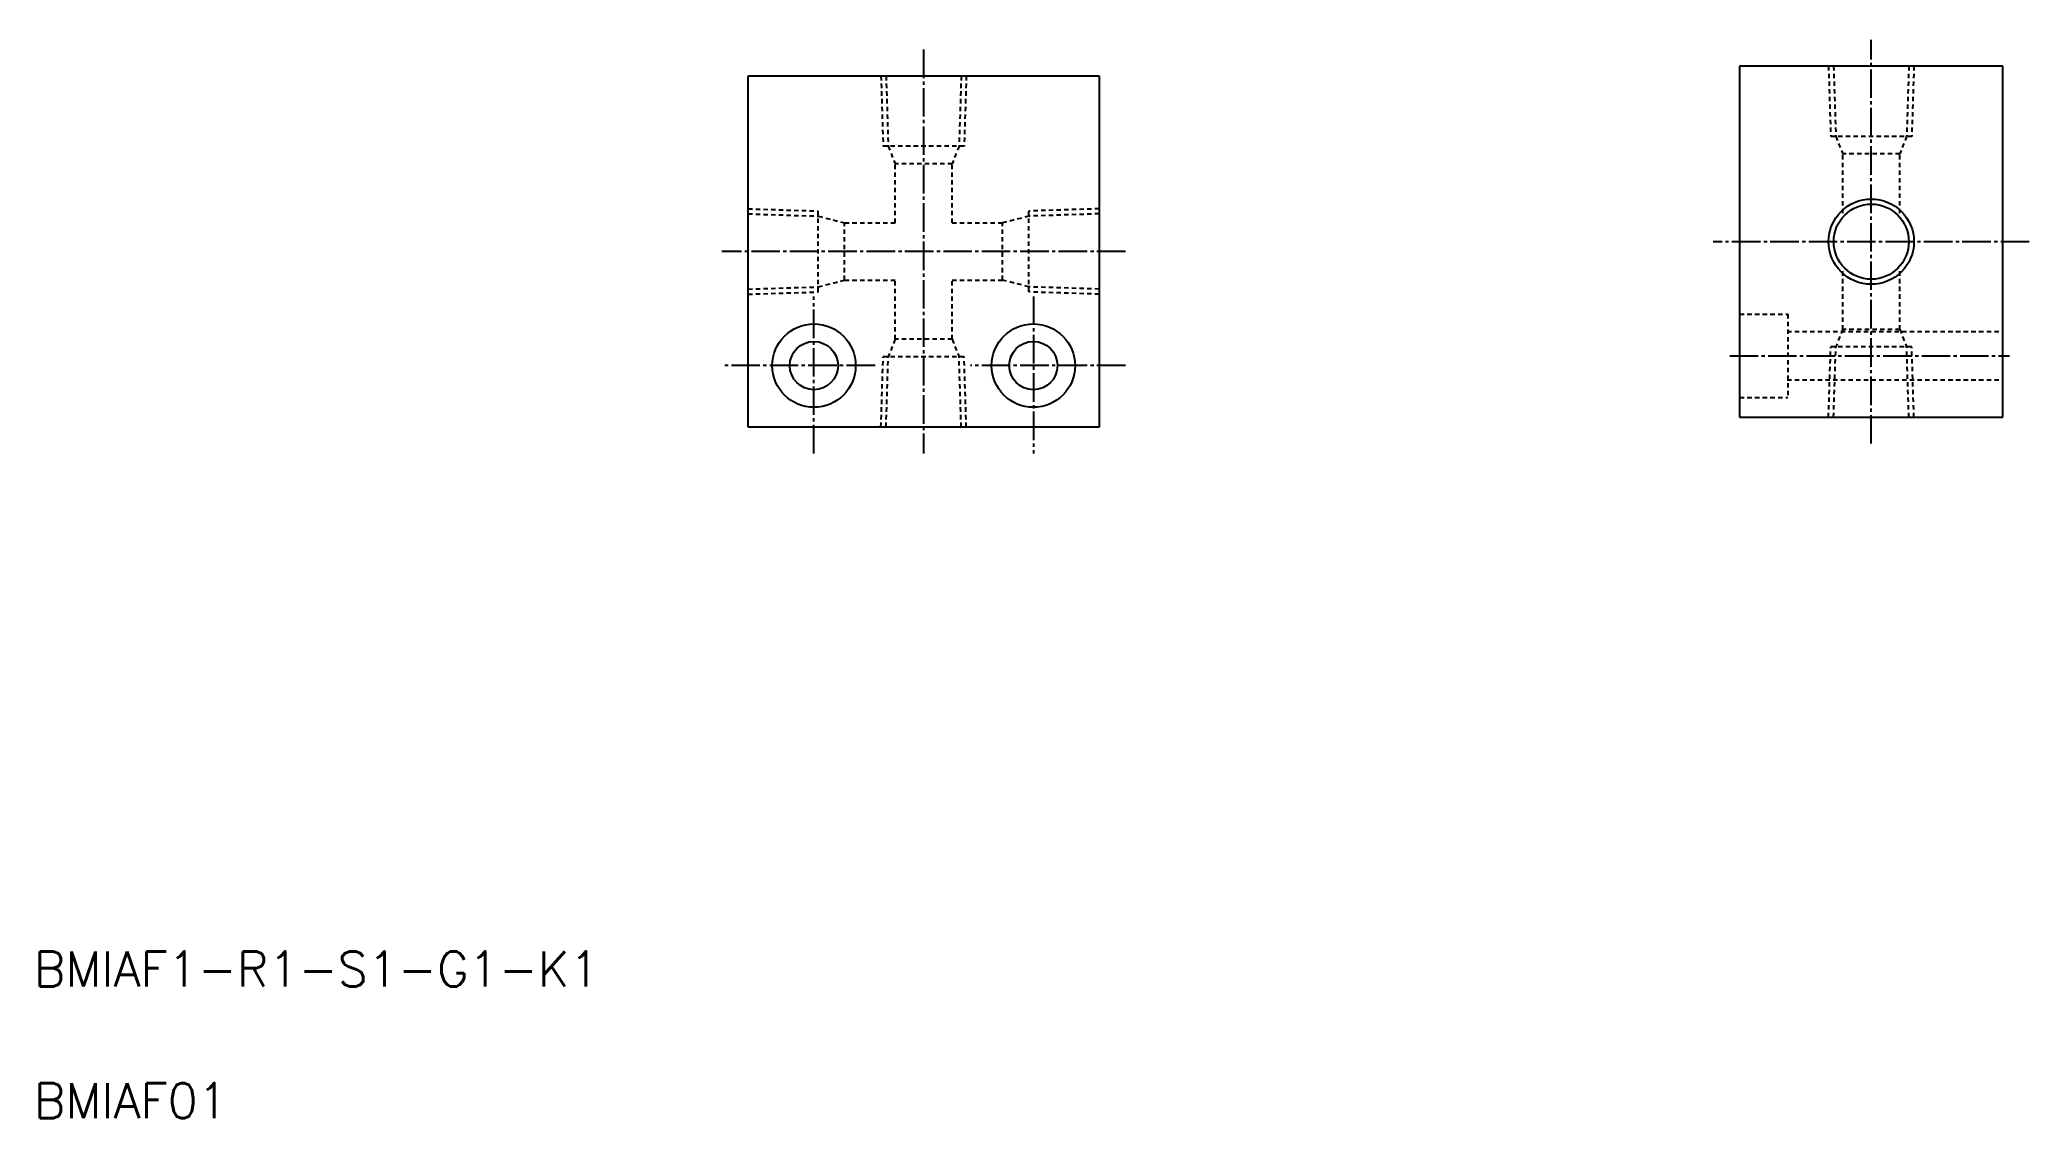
# Model space of a CAD drawing. Extents: x 11 to 237, y 10 to 133.
import ezdxf

# ---------------------------------------------------------------- set-up
doc = ezdxf.new("R2010")
doc.units = 0
doc.header["$LTSCALE"] = 0.25
doc.linetypes.add('CENTER', pattern=[17.5, 13, -1.5, 1.5, -1.5])
doc.linetypes.add('DASHED', pattern=[3.5, 2, -1.5])
doc.layers.get('0').update_dxf_attribs({"linetype": 'CONTINUOUS'})
doc.layers.add('CENTER', color=1, linetype='CENTER')
doc.styles.get("Standard").update_dxf_attribs({"font": 'txt.shx', "height": 3.2})

msp = doc.modelspace()

# ---------------------------------------------------------------- linework, layer by layer
for p, q in [((204.36, 129.87), (204.36, 89.87)), ((234.36, 129.87), (204.36, 129.87)), ((234.36, 89.87), (234.36, 129.87)), ((91.39, 128.75), (131.39, 128.75)), ((91.39, 88.75), (91.39, 128.75)), ((131.39, 128.75), (131.39, 88.75)), ((107.55, 120.25), (107.55, 120.25)), ((107.75, 119.75), (107.75, 119.75)), ((131.39, 88.75), (91.39, 88.75)), ((204.36, 89.87), (234.36, 89.87))]:
    msp.add_line(p, q)
at = {"color": 3, "linetype": 'DASHED'}
for p, q in [((214.49, 129.87), (214.74, 121.87)), ((215.07, 129.87), (215.32, 121.87)), ((223.64, 129.87), (223.39, 121.87)), ((224.22, 129.87), (223.97, 121.87)), ((106.53, 128.75), (106.78, 120.75)), ((107.11, 128.75), (107.36, 120.75)), ((115.67, 128.75), (115.42, 120.75)), ((116.25, 128.75), (116, 120.75)), ((116, 120.75), (106.78, 120.75)), ((107.36, 120.75), (108.14, 118.75)), ((115.42, 120.75), (114.64, 118.75)), ((223.97, 121.87), (214.74, 121.87)), ((215.32, 121.87), (216.11, 119.87)), ((223.39, 121.87), (222.61, 119.87)), ((114.64, 118.75), (108.14, 118.75)), ((108.14, 112), (108.14, 118.75)), ((114.64, 112), (114.64, 118.75)), ((222.61, 119.87), (216.11, 119.87)), ((216.11, 113.12), (216.11, 119.87)), ((222.61, 113.12), (222.61, 119.87)), ((91.39, 113.62), (99.39, 113.36)), ((99.39, 104.14), (99.39, 113.36)), ((131.39, 113.62), (123.39, 113.36)), ((123.39, 104.14), (123.39, 113.36)), ((91.39, 113.04), (99.39, 112.78)), ((99.39, 112.78), (102.39, 112)), ((102.39, 112), (108.14, 112)), ((102.39, 105.5), (102.39, 112)), ((114.64, 112), (120.39, 112)), ((123.39, 112.78), (120.39, 112)), ((120.39, 105.5), (120.39, 112)), ((131.39, 113.04), (123.39, 112.78)), ((216.11, 99.87), (216.11, 106.62)), ((222.61, 99.87), (222.61, 106.62)), ((91.39, 104.47), (99.39, 104.72)), ((99.39, 104.72), (102.39, 105.5)), ((102.39, 105.5), (108.14, 105.5)), ((108.14, 98.75), (108.14, 105.5)), ((114.64, 98.75), (114.64, 105.5)), ((114.64, 105.5), (120.39, 105.5)), ((123.39, 104.72), (120.39, 105.5)), ((131.39, 104.47), (123.39, 104.72)), ((91.39, 103.89), (99.39, 104.14)), ((131.39, 103.89), (123.39, 104.14)), ((204.36, 101.62), (209.86, 101.62)), ((209.86, 101.62), (209.86, 92.12)), ((216.11, 99.87), (215.32, 97.87)), ((222.61, 99.87), (216.11, 99.87)), ((222.61, 99.87), (223.39, 97.87)), ((108.14, 98.75), (107.36, 96.75)), ((114.64, 98.75), (108.14, 98.75)), ((114.64, 98.75), (115.42, 96.75)), ((209.76, 99.62), (234.36, 99.62)), ((214.49, 89.87), (214.74, 97.87)), ((223.97, 97.87), (214.74, 97.87)), ((215.07, 89.87), (215.32, 97.87)), ((223.64, 89.87), (223.39, 97.87)), ((224.22, 89.87), (223.97, 97.87)), ((106.53, 88.75), (106.78, 96.75)), ((116, 96.75), (106.78, 96.75)), ((107.11, 88.75), (107.36, 96.75)), ((115.67, 88.75), (115.42, 96.75)), ((116.25, 88.75), (116, 96.75)), ((209.76, 94.12), (234.36, 94.12)), ((204.36, 92.12), (209.86, 92.12))]:
    msp.add_line(p, q, dxfattribs=at)
at = {"color": 3}
msp.add_circle((219.36, 109.87), 4.86, dxfattribs=at)
for centre, radius in [((219.36, 109.87), 4.28), ((98.89, 95.75), 4.75), ((123.89, 95.75), 4.75), ((98.89, 95.75), 2.75), ((123.89, 95.75), 2.75)]:
    msp.add_circle(centre, radius)
at = {"layer": 'CENTER', "color": 1, "linetype": 'CENTER'}
for p, q in [((111.39, 131.75), (111.39, 85.75)), ((219.36, 86.87), (219.36, 132.87)), ((237.36, 109.87), (201.36, 109.87)), ((134.39, 108.75), (88.39, 108.75)), ((98.89, 85.75), (98.89, 103.63)), ((123.89, 103.63), (123.89, 85.75)), ((105.86, 95.75), (88.39, 95.75)), ((134.39, 95.75), (116.73, 95.75)), ((203.23, 96.87), (235.12, 96.87))]:
    msp.add_line(p, q, dxfattribs=at)

# ---------------------------------------------------------------- texts
for s, p in [('BMIAF1-R1-S1-G1-K1', (10, 25)), ('BMIAF01', (10, 10))]:
    msp.add_text(s, height=4).set_placement(p)

doc.saveas('drawing.dxf')
